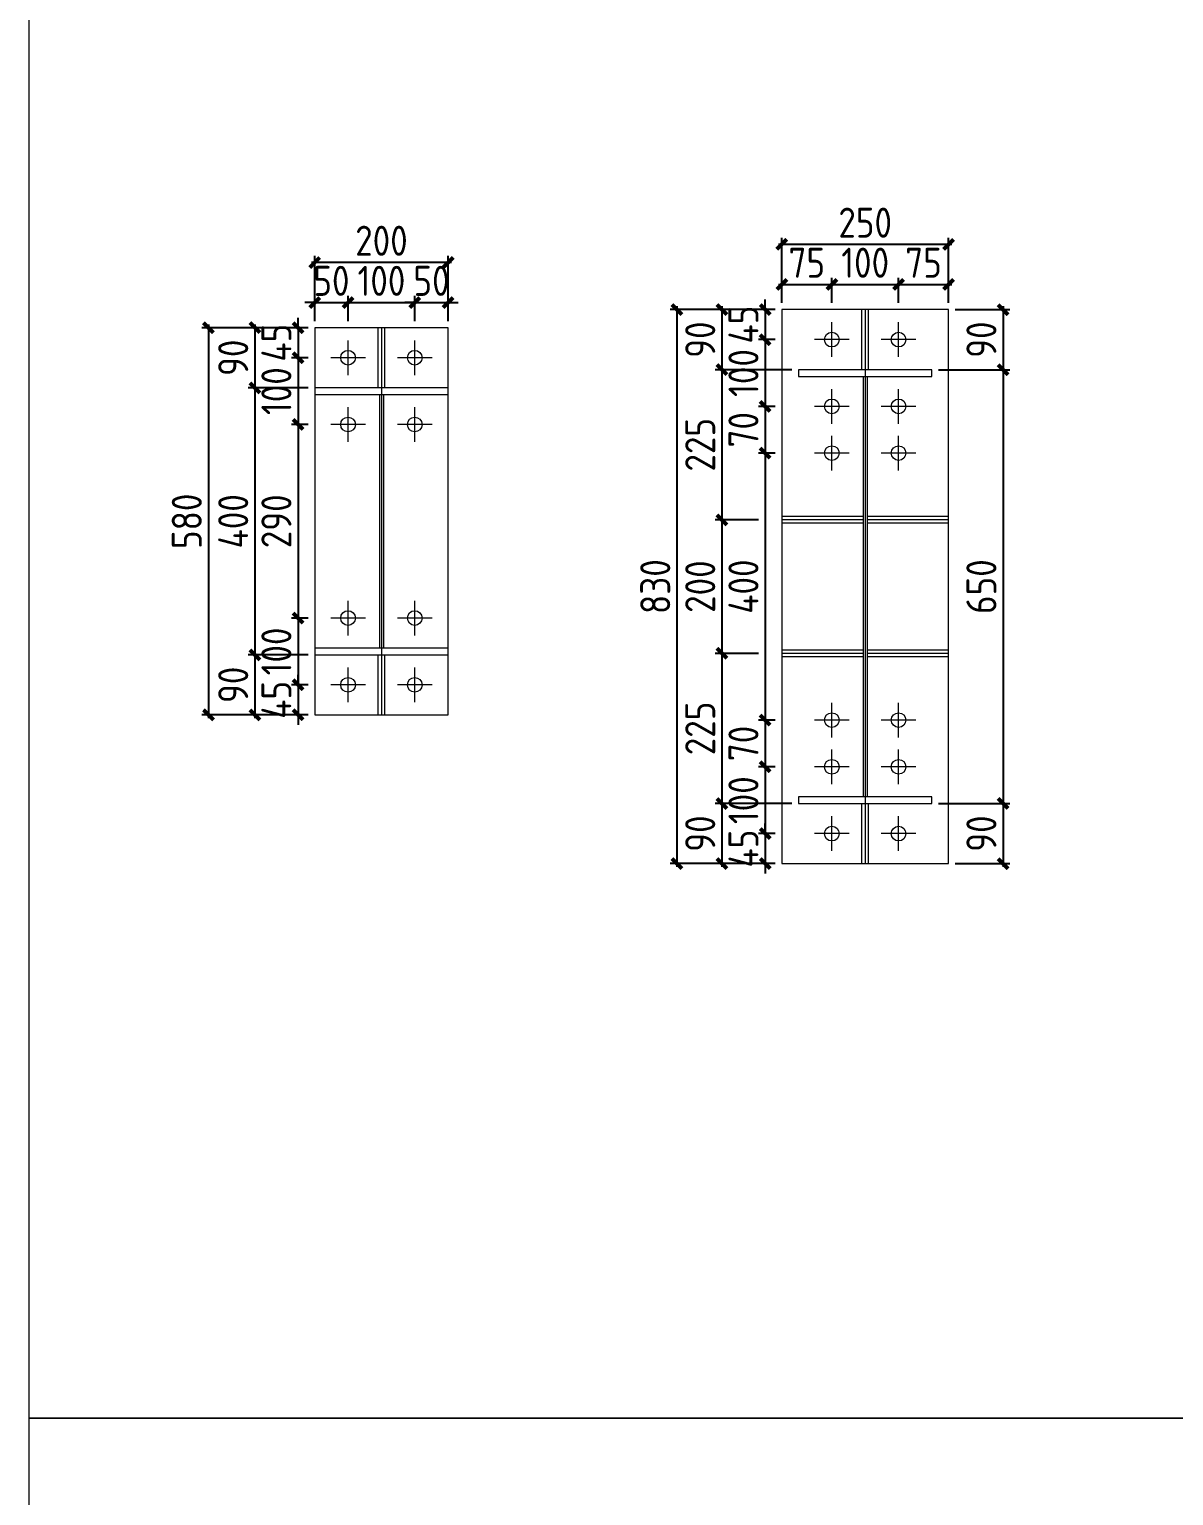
# Model space of a CAD drawing. Extents: x 485428 to 797698, y 56414 to 211814.
# Drawn here: x 704038 to 707468, y 123382 to 127775 of the extents above; entities that cross this region are included whole.
import ezdxf

# ---------------------------------------------------------------- set-up
doc = ezdxf.new("R2010")
doc.units = 0
doc.header["$LTSCALE"] = 1000
doc.header["$MEASUREMENT"] = 0
doc.styles.get("Standard").update_dxf_attribs({"font": 'gbenor.shx', "bigfont": 'gbcbig.shx'})
doc.dimstyles.get("Standard").update_dxf_attribs({"dimscale": 100, "dimtxt": 2, "dimasz": 0.4, "dimexe": 0.5, "dimexo": 1, "dimgap": 0.5, "dimtad": 1, "dimdec": 0, "dimzin": 0, "dimdsep": 46, "dimtxsty": 'Standard', "dimblk": 'ARCHTICK', "dimcen": 0.09, "dimadec": 0, "dimazin": 0, "dimtfac": 1, "dimtdec": 0, "dimtix": 1, "dimtmove": 2, "dimatfit": 3, "dimfxl": 1, "dimtolj": 1, "dimtzin": 0, "dimarcsym": 0})

# ---------------------------------------------------------------- blocks, each defined once
blk = doc.blocks.new('_ArchTick')
at = {"color": 0, "linetype": 'ByBlock', "const_width": 0.4}
blk.add_lwpolyline([(-0.5, -0.5), (0.5, 0.5)], dxfattribs=at)
blk = doc.blocks.new('*D1406')
at = {"color": 3, "lineweight": -2}
for p, q in [((704893.6, 126901.4), (704893.6, 126976.9)), ((704993.6, 126901.4), (704993.6, 126976.9)), ((704893.6, 126956.9), (704863.6, 126956.9)), ((704893.6, 126956.9), (704993.6, 126956.9)), ((704993.6, 126956.9), (705023.6, 126956.9))]:
    blk.add_line(p, q, dxfattribs=at)
at = {"layer": 'Defpoints', "color": 0}
for p in [(704993.6, 126956.9), (704893.6, 126881.4), (704993.6, 126881.4)]:
    blk.add_point(p, dxfattribs=at)
at = {"color": 3, "lineweight": -2, "xscale": 30, "yscale": 30, "zscale": 30}
blk.add_blockref('_ArchTick', (704893.6, 126956.9), dxfattribs=at)
at = {"color": 3, "lineweight": -2, "xscale": 30, "yscale": 30, "zscale": 30, "rotation": 180}
blk.add_blockref('_ArchTick', (704993.6, 126956.9), dxfattribs=at)
at = {"color": 0, "lineweight": 15, "insert": (704943.6, 127021.9), "char_height": 90, "attachment_point": 5}
blk.add_mtext('\\A1;50', dxfattribs=at)
blk = doc.blocks.new('*D1369')
at = {"color": 3, "lineweight": -2}
for p, q in [((704993.6, 126901.4), (704993.6, 126976.9)), ((705193.6, 126901.4), (705193.6, 126976.9)), ((704983.6, 126956.9), (705203.6, 126956.9))]:
    blk.add_line(p, q, dxfattribs=at)
at = {"layer": 'Defpoints', "color": 0}
for p in [(705193.6, 126956.9), (704993.6, 126881.4), (705193.6, 126881.4)]:
    blk.add_point(p, dxfattribs=at)
at = {"color": 3, "lineweight": -2, "xscale": 30, "yscale": 30, "zscale": 30, "rotation": 180}
blk.add_blockref('_ArchTick', (704993.6, 126956.9), dxfattribs=at)
at = {"color": 3, "lineweight": -2, "xscale": 30, "yscale": 30, "zscale": 30}
blk.add_blockref('_ArchTick', (705193.6, 126956.9), dxfattribs=at)
at = {"color": 0, "lineweight": 15, "insert": (705093.6, 127021.9), "char_height": 90, "attachment_point": 5}
blk.add_mtext('\\A1;100', dxfattribs=at)
blk = doc.blocks.new('*D1407')
at = {"color": 3, "lineweight": -2}
for p, q in [((705193.6, 126901.4), (705193.6, 126976.9)), ((705293.6, 126901.4), (705293.6, 126976.9)), ((705193.6, 126956.9), (705163.6, 126956.9)), ((705193.6, 126956.9), (705293.6, 126956.9)), ((705293.6, 126956.9), (705323.6, 126956.9))]:
    blk.add_line(p, q, dxfattribs=at)
at = {"layer": 'Defpoints', "color": 0}
for p in [(705293.6, 126956.9), (705193.6, 126881.4), (705293.6, 126881.4)]:
    blk.add_point(p, dxfattribs=at)
at = {"color": 3, "lineweight": -2, "xscale": 30, "yscale": 30, "zscale": 30}
blk.add_blockref('_ArchTick', (705193.6, 126956.9), dxfattribs=at)
at = {"color": 3, "lineweight": -2, "xscale": 30, "yscale": 30, "zscale": 30, "rotation": 180}
blk.add_blockref('_ArchTick', (705293.6, 126956.9), dxfattribs=at)
at = {"color": 0, "lineweight": 15, "insert": (705243.6, 127021.9), "char_height": 90, "attachment_point": 5}
blk.add_mtext('\\A1;50', dxfattribs=at)
blk = doc.blocks.new('*D1370')
at = {"color": 3, "lineweight": -2}
for p, q in [((704843.7, 126881.4), (704843.7, 126911.4)), ((704873.6, 126881.4), (704823.7, 126881.4)), ((704843.7, 126881.4), (704843.7, 126791.4)), ((704873.6, 126791.4), (704823.7, 126791.4)), ((704843.7, 126791.4), (704843.7, 126761.4))]:
    blk.add_line(p, q, dxfattribs=at)
at = {"layer": 'Defpoints', "color": 0}
for p in [(704893.6, 126881.4), (704843.7, 126791.4), (704893.6, 126791.4)]:
    blk.add_point(p, dxfattribs=at)
at = {"color": 3, "lineweight": -2, "xscale": 30, "yscale": 30, "zscale": 30}
for p, rotation in [((704843.7, 126881.4), 270), ((704843.7, 126791.4), 90)]:
    blk.add_blockref('_ArchTick', p, dxfattribs=dict(at, rotation=rotation))
at = {"color": 0, "lineweight": 15, "insert": (704778.7, 126836.4), "char_height": 90, "attachment_point": 5, "rotation": 90}
blk.add_mtext('\\A1;45', dxfattribs=at)
blk = doc.blocks.new('*D1371')
at = {"color": 3, "lineweight": -2}
for p, q in [((704843.7, 126801.4), (704843.7, 126581.4)), ((704873.6, 126791.4), (704823.7, 126791.4)), ((704873.6, 126591.4), (704823.7, 126591.4))]:
    blk.add_line(p, q, dxfattribs=at)
at = {"layer": 'Defpoints', "color": 0}
for p in [(704893.6, 126791.4), (704843.7, 126591.4), (704893.6, 126591.4)]:
    blk.add_point(p, dxfattribs=at)
at = {"color": 3, "lineweight": -2, "xscale": 30, "yscale": 30, "zscale": 30}
for p, rotation in [((704843.7, 126791.4), 90), ((704843.7, 126591.4), 270)]:
    blk.add_blockref('_ArchTick', p, dxfattribs=dict(at, rotation=rotation))
at = {"color": 0, "lineweight": 15, "insert": (704778.7, 126691.4), "char_height": 90, "attachment_point": 5, "rotation": 90}
blk.add_mtext('\\A1;100', dxfattribs=at)
blk = doc.blocks.new('*D1372')
at = {"color": 3, "lineweight": -2}
for p, q in [((704873.6, 126591.4), (704823.7, 126591.4)), ((704843.7, 126601.4), (704843.7, 126001.4)), ((704873.6, 126011.4), (704823.7, 126011.4))]:
    blk.add_line(p, q, dxfattribs=at)
at = {"layer": 'Defpoints', "color": 0}
for p in [(704893.6, 126591.4), (704843.7, 126011.4), (704893.6, 126011.4)]:
    blk.add_point(p, dxfattribs=at)
at = {"color": 3, "lineweight": -2, "xscale": 30, "yscale": 30, "zscale": 30}
for p, rotation in [((704843.7, 126591.4), 90), ((704843.7, 126011.4), 270)]:
    blk.add_blockref('_ArchTick', p, dxfattribs=dict(at, rotation=rotation))
at = {"color": 0, "lineweight": 15, "insert": (704778.7, 126301.4), "char_height": 90, "attachment_point": 5, "rotation": 90}
blk.add_mtext('\\A1;290', dxfattribs=at)
blk = doc.blocks.new('*D1373')
at = {"color": 3, "lineweight": -2}
for p, q in [((704873.6, 126011.4), (704823.7, 126011.4)), ((704843.7, 126021.4), (704843.7, 125801.4)), ((704873.6, 125811.4), (704823.7, 125811.4))]:
    blk.add_line(p, q, dxfattribs=at)
at = {"layer": 'Defpoints', "color": 0}
for p in [(704893.6, 126011.4), (704843.7, 125811.4), (704893.6, 125811.4)]:
    blk.add_point(p, dxfattribs=at)
at = {"color": 3, "lineweight": -2, "xscale": 30, "yscale": 30, "zscale": 30}
for p, rotation in [((704843.7, 126011.4), 90), ((704843.7, 125811.4), 270)]:
    blk.add_blockref('_ArchTick', p, dxfattribs=dict(at, rotation=rotation))
at = {"color": 0, "lineweight": 15, "insert": (704778.7, 125911.4), "char_height": 90, "attachment_point": 5, "rotation": 90}
blk.add_mtext('\\A1;100', dxfattribs=at)
blk = doc.blocks.new('*D1374')
at = {"color": 3, "lineweight": -2}
for p, q in [((704843.7, 125811.4), (704843.7, 125841.4)), ((704873.6, 125811.4), (704823.7, 125811.4)), ((704843.7, 125811.4), (704843.7, 125721.4)), ((704873.6, 125721.4), (704823.7, 125721.4)), ((704843.7, 125721.4), (704843.7, 125691.4))]:
    blk.add_line(p, q, dxfattribs=at)
at = {"layer": 'Defpoints', "color": 0}
for p in [(704893.6, 125811.4), (704843.7, 125721.4), (704893.6, 125721.4)]:
    blk.add_point(p, dxfattribs=at)
at = {"color": 3, "lineweight": -2, "xscale": 30, "yscale": 30, "zscale": 30}
for p, rotation in [((704843.7, 125811.4), 270), ((704843.7, 125721.4), 90)]:
    blk.add_blockref('_ArchTick', p, dxfattribs=dict(at, rotation=rotation))
at = {"color": 0, "lineweight": 15, "insert": (704778.7, 125766.4), "char_height": 90, "attachment_point": 5, "rotation": 90}
blk.add_mtext('\\A1;45', dxfattribs=at)
blk = doc.blocks.new('*D1408')
at = {"color": 3, "lineweight": -2}
for p, q in [((704714.3, 126891.4), (704714.3, 126691.4)), ((704873.6, 126881.4), (704694.3, 126881.4)), ((704873.6, 126701.4), (704694.3, 126701.4))]:
    blk.add_line(p, q, dxfattribs=at)
at = {"layer": 'Defpoints', "color": 0}
for p in [(704893.6, 126881.4), (704714.3, 126701.4), (704893.6, 126701.4)]:
    blk.add_point(p, dxfattribs=at)
at = {"color": 3, "lineweight": -2, "xscale": 30, "yscale": 30, "zscale": 30}
for p, rotation in [((704714.3, 126881.4), 90), ((704714.3, 126701.4), 270)]:
    blk.add_blockref('_ArchTick', p, dxfattribs=dict(at, rotation=rotation))
at = {"color": 0, "lineweight": 15, "insert": (704649.3, 126791.4), "char_height": 90, "attachment_point": 5, "rotation": 90}
blk.add_mtext('\\A1;90', dxfattribs=at)
blk = doc.blocks.new('*D1409')
at = {"color": 3, "lineweight": -2}
for p, q in [((704714.3, 126711.4), (704714.3, 125891.4)), ((704873.6, 126701.4), (704694.3, 126701.4)), ((704873.6, 125901.4), (704694.3, 125901.4))]:
    blk.add_line(p, q, dxfattribs=at)
at = {"layer": 'Defpoints', "color": 0}
for p in [(704893.6, 126701.4), (704714.3, 125901.4), (704893.6, 125901.4)]:
    blk.add_point(p, dxfattribs=at)
at = {"color": 3, "lineweight": -2, "xscale": 30, "yscale": 30, "zscale": 30}
for p, rotation in [((704714.3, 126701.4), 90), ((704714.3, 125901.4), 270)]:
    blk.add_blockref('_ArchTick', p, dxfattribs=dict(at, rotation=rotation))
at = {"color": 0, "lineweight": 15, "insert": (704649.3, 126301.4), "char_height": 90, "attachment_point": 5, "rotation": 90}
blk.add_mtext('\\A1;400', dxfattribs=at)
blk = doc.blocks.new('*D1410')
at = {"color": 3, "lineweight": -2}
for p, q in [((704873.6, 125901.4), (704694.3, 125901.4)), ((704714.3, 125911.4), (704714.3, 125711.4)), ((704873.6, 125721.4), (704694.3, 125721.4))]:
    blk.add_line(p, q, dxfattribs=at)
at = {"layer": 'Defpoints', "color": 0}
for p in [(704893.6, 125901.4), (704714.3, 125721.4), (704893.6, 125721.4)]:
    blk.add_point(p, dxfattribs=at)
at = {"color": 3, "lineweight": -2, "xscale": 30, "yscale": 30, "zscale": 30}
for p, rotation in [((704714.3, 125901.4), 90), ((704714.3, 125721.4), 270)]:
    blk.add_blockref('_ArchTick', p, dxfattribs=dict(at, rotation=rotation))
at = {"color": 0, "lineweight": 15, "insert": (704649.3, 125811.4), "char_height": 90, "attachment_point": 5, "rotation": 90}
blk.add_mtext('\\A1;90', dxfattribs=at)
blk = doc.blocks.new('*D1411')
at = {"color": 3, "lineweight": -2}
for p, q in [((704575.1, 126891.4), (704575.1, 125711.4)), ((704873.6, 126881.4), (704555.1, 126881.4)), ((704873.6, 125721.4), (704555.1, 125721.4))]:
    blk.add_line(p, q, dxfattribs=at)
at = {"layer": 'Defpoints', "color": 0}
for p in [(704893.6, 126881.4), (704575.1, 125721.4), (704893.6, 125721.4)]:
    blk.add_point(p, dxfattribs=at)
at = {"color": 3, "lineweight": -2, "xscale": 30, "yscale": 30, "zscale": 30}
for p, rotation in [((704575.1, 126881.4), 90), ((704575.1, 125721.4), 270)]:
    blk.add_blockref('_ArchTick', p, dxfattribs=dict(at, rotation=rotation))
at = {"color": 0, "lineweight": 15, "insert": (704510.1, 126301.4), "char_height": 90, "attachment_point": 5, "rotation": 90}
blk.add_mtext('\\A1;580', dxfattribs=at)
blk = doc.blocks.new('*D1412')
at = {"color": 3, "lineweight": -2}
for p, q in [((705303.6, 127077), (704883.6, 127077)), ((704893.6, 126901.4), (704893.6, 127097)), ((705293.6, 126901.4), (705293.6, 127097))]:
    blk.add_line(p, q, dxfattribs=at)
at = {"layer": 'Defpoints', "color": 0}
for p in [(704893.6, 127077), (704893.6, 126881.4), (705293.6, 126881.4)]:
    blk.add_point(p, dxfattribs=at)
at = {"color": 3, "lineweight": -2, "xscale": 30, "yscale": 30, "zscale": 30, "rotation": 180}
blk.add_blockref('_ArchTick', (704893.6, 127077), dxfattribs=at)
at = {"color": 3, "lineweight": -2, "xscale": 30, "yscale": 30, "zscale": 30}
blk.add_blockref('_ArchTick', (705293.6, 127077), dxfattribs=at)
at = {"color": 0, "lineweight": 15, "insert": (705093.6, 127142), "char_height": 90, "attachment_point": 5}
blk.add_mtext('\\A1;200', dxfattribs=at)
blk = doc.blocks.new('*D1413')
at = {"color": 3, "lineweight": -2}
for p, q in [((706293.6, 126955.7), (706293.6, 127031.2)), ((706443.6, 126955.7), (706443.6, 127031.2)), ((706283.6, 127011.2), (706453.6, 127011.2))]:
    blk.add_line(p, q, dxfattribs=at)
at = {"layer": 'Defpoints', "color": 0}
for p in [(706443.6, 127011.2), (706293.6, 126935.7), (706443.6, 126935.7)]:
    blk.add_point(p, dxfattribs=at)
at = {"color": 3, "lineweight": -2, "xscale": 30, "yscale": 30, "zscale": 30, "rotation": 180}
blk.add_blockref('_ArchTick', (706293.6, 127011.2), dxfattribs=at)
at = {"color": 3, "lineweight": -2, "xscale": 30, "yscale": 30, "zscale": 30}
blk.add_blockref('_ArchTick', (706443.6, 127011.2), dxfattribs=at)
at = {"color": 0, "lineweight": 15, "insert": (706368.6, 127076.2), "char_height": 90, "attachment_point": 5}
blk.add_mtext('\\A1;75', dxfattribs=at)
blk = doc.blocks.new('*D1375')
at = {"color": 3, "lineweight": -2}
for p, q in [((706443.6, 126955.7), (706443.6, 127031.2)), ((706643.6, 126955.7), (706643.6, 127031.2)), ((706433.6, 127011.2), (706653.6, 127011.2))]:
    blk.add_line(p, q, dxfattribs=at)
at = {"layer": 'Defpoints', "color": 0}
for p in [(706643.6, 127011.2), (706443.6, 126935.7), (706643.6, 126935.7)]:
    blk.add_point(p, dxfattribs=at)
at = {"color": 3, "lineweight": -2, "xscale": 30, "yscale": 30, "zscale": 30, "rotation": 180}
blk.add_blockref('_ArchTick', (706443.6, 127011.2), dxfattribs=at)
at = {"color": 3, "lineweight": -2, "xscale": 30, "yscale": 30, "zscale": 30}
blk.add_blockref('_ArchTick', (706643.6, 127011.2), dxfattribs=at)
at = {"color": 0, "lineweight": 15, "insert": (706543.6, 127076.2), "char_height": 90, "attachment_point": 5}
blk.add_mtext('\\A1;100', dxfattribs=at)
blk = doc.blocks.new('*D1414')
at = {"color": 3, "lineweight": -2}
for p, q in [((706643.6, 126955.7), (706643.6, 127031.2)), ((706793.6, 126955.7), (706793.6, 127031.2)), ((706633.6, 127011.2), (706803.6, 127011.2))]:
    blk.add_line(p, q, dxfattribs=at)
at = {"layer": 'Defpoints', "color": 0}
for p in [(706793.6, 127011.2), (706643.6, 126935.7), (706793.6, 126935.7)]:
    blk.add_point(p, dxfattribs=at)
at = {"color": 3, "lineweight": -2, "xscale": 30, "yscale": 30, "zscale": 30, "rotation": 180}
blk.add_blockref('_ArchTick', (706643.6, 127011.2), dxfattribs=at)
at = {"color": 3, "lineweight": -2, "xscale": 30, "yscale": 30, "zscale": 30}
blk.add_blockref('_ArchTick', (706793.6, 127011.2), dxfattribs=at)
at = {"color": 0, "lineweight": 15, "insert": (706718.6, 127076.2), "char_height": 90, "attachment_point": 5}
blk.add_mtext('\\A1;75', dxfattribs=at)
blk = doc.blocks.new('*D1376')
at = {"color": 3, "lineweight": -2}
for p, q in [((706273.6, 126935.7), (706223.7, 126935.7)), ((706243.7, 126935.7), (706243.7, 126965.7)), ((706243.7, 126935.7), (706243.7, 126845.7)), ((706273.6, 126845.7), (706223.7, 126845.7)), ((706243.7, 126845.7), (706243.7, 126815.7))]:
    blk.add_line(p, q, dxfattribs=at)
at = {"layer": 'Defpoints', "color": 0}
for p in [(706293.6, 126935.7), (706243.7, 126845.7), (706293.6, 126845.7)]:
    blk.add_point(p, dxfattribs=at)
at = {"color": 3, "lineweight": -2, "xscale": 30, "yscale": 30, "zscale": 30}
for p, rotation in [((706243.7, 126935.7), 270), ((706243.7, 126845.7), 90)]:
    blk.add_blockref('_ArchTick', p, dxfattribs=dict(at, rotation=rotation))
at = {"color": 0, "lineweight": 15, "insert": (706178.7, 126890.7), "char_height": 90, "attachment_point": 5, "rotation": 90}
blk.add_mtext('\\A1;45', dxfattribs=at)
blk = doc.blocks.new('*D1377')
at = {"color": 3, "lineweight": -2}
for p, q in [((706273.6, 126845.7), (706223.7, 126845.7)), ((706243.7, 126855.7), (706243.7, 126635.7)), ((706273.6, 126645.7), (706223.7, 126645.7))]:
    blk.add_line(p, q, dxfattribs=at)
at = {"layer": 'Defpoints', "color": 0}
for p in [(706293.6, 126845.7), (706243.7, 126645.7), (706293.6, 126645.7)]:
    blk.add_point(p, dxfattribs=at)
at = {"color": 3, "lineweight": -2, "xscale": 30, "yscale": 30, "zscale": 30}
for p, rotation in [((706243.7, 126845.7), 90), ((706243.7, 126645.7), 270)]:
    blk.add_blockref('_ArchTick', p, dxfattribs=dict(at, rotation=rotation))
at = {"color": 0, "lineweight": 15, "insert": (706178.7, 126745.7), "char_height": 90, "attachment_point": 5, "rotation": 90}
blk.add_mtext('\\A1;100', dxfattribs=at)
blk = doc.blocks.new('*D1378')
at = {"color": 3, "lineweight": -2}
for p, q in [((706273.6, 126645.7), (706223.7, 126645.7)), ((706243.7, 126655.7), (706243.7, 126495.7)), ((706273.6, 126505.7), (706223.7, 126505.7))]:
    blk.add_line(p, q, dxfattribs=at)
at = {"layer": 'Defpoints', "color": 0}
for p in [(706293.6, 126645.7), (706243.7, 126505.7), (706293.6, 126505.7)]:
    blk.add_point(p, dxfattribs=at)
at = {"color": 3, "lineweight": -2, "xscale": 30, "yscale": 30, "zscale": 30}
for p, rotation in [((706243.7, 126645.7), 90), ((706243.7, 126505.7), 270)]:
    blk.add_blockref('_ArchTick', p, dxfattribs=dict(at, rotation=rotation))
at = {"color": 0, "lineweight": 15, "insert": (706178.7, 126575.7), "char_height": 90, "attachment_point": 5, "rotation": 90}
blk.add_mtext('\\A1;70', dxfattribs=at)
blk = doc.blocks.new('*D1379')
at = {"color": 3, "lineweight": -2}
for p, q in [((706273.6, 126505.7), (706223.7, 126505.7)), ((706243.7, 126515.7), (706243.7, 125695.7)), ((706273.6, 125705.7), (706223.7, 125705.7))]:
    blk.add_line(p, q, dxfattribs=at)
at = {"layer": 'Defpoints', "color": 0}
for p in [(706293.6, 126505.7), (706243.7, 125705.7), (706293.6, 125705.7)]:
    blk.add_point(p, dxfattribs=at)
at = {"color": 3, "lineweight": -2, "xscale": 30, "yscale": 30, "zscale": 30}
for p, rotation in [((706243.7, 126505.7), 90), ((706243.7, 125705.7), 270)]:
    blk.add_blockref('_ArchTick', p, dxfattribs=dict(at, rotation=rotation))
at = {"color": 0, "lineweight": 15, "insert": (706178.7, 126105.7), "char_height": 90, "attachment_point": 5, "rotation": 90}
blk.add_mtext('\\A1;400', dxfattribs=at)
blk = doc.blocks.new('*D1380')
at = {"color": 3, "lineweight": -2}
for p, q in [((706273.6, 125705.7), (706223.7, 125705.7)), ((706243.7, 125715.7), (706243.7, 125555.7)), ((706273.6, 125565.7), (706223.7, 125565.7))]:
    blk.add_line(p, q, dxfattribs=at)
at = {"layer": 'Defpoints', "color": 0}
for p in [(706293.6, 125705.7), (706243.7, 125565.7), (706293.6, 125565.7)]:
    blk.add_point(p, dxfattribs=at)
at = {"color": 3, "lineweight": -2, "xscale": 30, "yscale": 30, "zscale": 30}
for p, rotation in [((706243.7, 125705.7), 90), ((706243.7, 125565.7), 270)]:
    blk.add_blockref('_ArchTick', p, dxfattribs=dict(at, rotation=rotation))
at = {"color": 0, "lineweight": 15, "insert": (706178.7, 125635.7), "char_height": 90, "attachment_point": 5, "rotation": 90}
blk.add_mtext('\\A1;70', dxfattribs=at)
blk = doc.blocks.new('*D1381')
at = {"color": 3, "lineweight": -2}
for p, q in [((706243.7, 125575.7), (706243.7, 125355.7)), ((706273.6, 125565.7), (706223.7, 125565.7)), ((706273.6, 125365.7), (706223.7, 125365.7))]:
    blk.add_line(p, q, dxfattribs=at)
at = {"layer": 'Defpoints', "color": 0}
for p in [(706293.6, 125565.7), (706243.7, 125365.7), (706293.6, 125365.7)]:
    blk.add_point(p, dxfattribs=at)
at = {"color": 3, "lineweight": -2, "xscale": 30, "yscale": 30, "zscale": 30}
for p, rotation in [((706243.7, 125565.7), 90), ((706243.7, 125365.7), 270)]:
    blk.add_blockref('_ArchTick', p, dxfattribs=dict(at, rotation=rotation))
at = {"color": 0, "lineweight": 15, "insert": (706178.7, 125465.7), "char_height": 90, "attachment_point": 5, "rotation": 90}
blk.add_mtext('\\A1;100', dxfattribs=at)
blk = doc.blocks.new('*D1415')
at = {"color": 3, "lineweight": -2}
for p, q in [((706243.7, 125365.7), (706243.7, 125395.7)), ((706273.6, 125365.7), (706223.7, 125365.7)), ((706243.7, 125365.7), (706243.7, 125275.7)), ((706273.6, 125275.7), (706223.7, 125275.7)), ((706243.7, 125275.7), (706243.7, 125245.7))]:
    blk.add_line(p, q, dxfattribs=at)
at = {"layer": 'Defpoints', "color": 0}
for p in [(706293.6, 125365.7), (706243.7, 125275.7), (706293.6, 125275.7)]:
    blk.add_point(p, dxfattribs=at)
at = {"color": 3, "lineweight": -2, "xscale": 30, "yscale": 30, "zscale": 30}
for p, rotation in [((706243.7, 125365.7), 270), ((706243.7, 125275.7), 90)]:
    blk.add_blockref('_ArchTick', p, dxfattribs=dict(at, rotation=rotation))
at = {"color": 0, "lineweight": 15, "insert": (706178.7, 125320.7), "char_height": 90, "attachment_point": 5, "rotation": 90}
blk.add_mtext('\\A1;45', dxfattribs=at)
blk = doc.blocks.new('*D1416')
at = {"color": 3, "lineweight": -2}
for p, q in [((706273.6, 126935.7), (706094.2, 126935.7)), ((706114.2, 126945.7), (706114.2, 126745.7)), ((706323.6, 126755.7), (706094.2, 126755.7))]:
    blk.add_line(p, q, dxfattribs=at)
at = {"layer": 'Defpoints', "color": 0}
for p in [(706293.6, 126935.7), (706114.2, 126755.7), (706343.6, 126755.7)]:
    blk.add_point(p, dxfattribs=at)
at = {"color": 3, "lineweight": -2, "xscale": 30, "yscale": 30, "zscale": 30}
for p, rotation in [((706114.2, 126935.7), 90), ((706114.2, 126755.7), 270)]:
    blk.add_blockref('_ArchTick', p, dxfattribs=dict(at, rotation=rotation))
at = {"color": 0, "lineweight": 15, "insert": (706049.2, 126845.7), "char_height": 90, "attachment_point": 5, "rotation": 90}
blk.add_mtext('\\A1;90', dxfattribs=at)
blk = doc.blocks.new('*D1417')
at = {"color": 3, "lineweight": -2}
for p, q in [((706323.6, 126755.7), (706094.2, 126755.7)), ((706114.2, 126765.7), (706114.2, 126295.7)), ((706223.7, 126305.7), (706094.2, 126305.7))]:
    blk.add_line(p, q, dxfattribs=at)
at = {"layer": 'Defpoints', "color": 0}
for p in [(706343.6, 126755.7), (706114.2, 126305.7), (706243.7, 126305.7)]:
    blk.add_point(p, dxfattribs=at)
at = {"color": 3, "lineweight": -2, "xscale": 30, "yscale": 30, "zscale": 30}
for p, rotation in [((706114.2, 126755.7), 90), ((706114.2, 126305.7), 270)]:
    blk.add_blockref('_ArchTick', p, dxfattribs=dict(at, rotation=rotation))
at = {"color": 0, "lineweight": 15, "insert": (706049.2, 126530.7), "char_height": 90, "attachment_point": 5, "rotation": 90}
blk.add_mtext('\\A1;225', dxfattribs=at)
blk = doc.blocks.new('*D1382')
at = {"color": 3, "lineweight": -2}
for p, q in [((706114.2, 126315.7), (706114.2, 125895.7)), ((706223.7, 126305.7), (706094.2, 126305.7)), ((706223.7, 125905.7), (706094.2, 125905.7))]:
    blk.add_line(p, q, dxfattribs=at)
at = {"layer": 'Defpoints', "color": 0}
for p in [(706243.7, 126305.7), (706114.2, 125905.7), (706243.7, 125905.7)]:
    blk.add_point(p, dxfattribs=at)
at = {"color": 3, "lineweight": -2, "xscale": 30, "yscale": 30, "zscale": 30}
for p, rotation in [((706114.2, 126305.7), 90), ((706114.2, 125905.7), 270)]:
    blk.add_blockref('_ArchTick', p, dxfattribs=dict(at, rotation=rotation))
at = {"color": 0, "lineweight": 15, "insert": (706049.2, 126105.7), "char_height": 90, "attachment_point": 5, "rotation": 90}
blk.add_mtext('\\A1;200', dxfattribs=at)
blk = doc.blocks.new('*D1418')
at = {"color": 3, "lineweight": -2}
for p, q in [((706223.7, 125905.7), (706094.2, 125905.7)), ((706114.2, 125915.7), (706114.2, 125445.7)), ((706323.6, 125455.7), (706094.2, 125455.7))]:
    blk.add_line(p, q, dxfattribs=at)
at = {"layer": 'Defpoints', "color": 0}
for p in [(706243.7, 125905.7), (706114.2, 125455.7), (706343.6, 125455.7)]:
    blk.add_point(p, dxfattribs=at)
at = {"color": 3, "lineweight": -2, "xscale": 30, "yscale": 30, "zscale": 30}
for p, rotation in [((706114.2, 125905.7), 90), ((706114.2, 125455.7), 270)]:
    blk.add_blockref('_ArchTick', p, dxfattribs=dict(at, rotation=rotation))
at = {"color": 0, "lineweight": 15, "insert": (706049.2, 125680.7), "char_height": 90, "attachment_point": 5, "rotation": 90}
blk.add_mtext('\\A1;225', dxfattribs=at)
blk = doc.blocks.new('*D1419')
at = {"color": 3, "lineweight": -2}
for p, q in [((706323.6, 125455.7), (706094.2, 125455.7)), ((706114.2, 125465.7), (706114.2, 125265.7)), ((706273.6, 125275.7), (706094.2, 125275.7))]:
    blk.add_line(p, q, dxfattribs=at)
at = {"layer": 'Defpoints', "color": 0}
for p in [(706343.6, 125455.7), (706114.2, 125275.7), (706293.6, 125275.7)]:
    blk.add_point(p, dxfattribs=at)
at = {"color": 3, "lineweight": -2, "xscale": 30, "yscale": 30, "zscale": 30}
for p, rotation in [((706114.2, 125455.7), 90), ((706114.2, 125275.7), 270)]:
    blk.add_blockref('_ArchTick', p, dxfattribs=dict(at, rotation=rotation))
at = {"color": 0, "lineweight": 15, "insert": (706049.2, 125365.7), "char_height": 90, "attachment_point": 5, "rotation": 90}
blk.add_mtext('\\A1;90', dxfattribs=at)
blk = doc.blocks.new('*D1420')
at = {"color": 3, "lineweight": -2}
for p, q in [((706273.6, 126935.7), (705959.4, 126935.7)), ((705979.4, 126945.7), (705979.4, 125265.7)), ((706273.6, 125275.7), (705959.4, 125275.7))]:
    blk.add_line(p, q, dxfattribs=at)
at = {"layer": 'Defpoints', "color": 0}
for p in [(706293.6, 126935.7), (705979.4, 125275.7), (706293.6, 125275.7)]:
    blk.add_point(p, dxfattribs=at)
at = {"color": 3, "lineweight": -2, "xscale": 30, "yscale": 30, "zscale": 30}
for p, rotation in [((705979.4, 126935.7), 90), ((705979.4, 125275.7), 270)]:
    blk.add_blockref('_ArchTick', p, dxfattribs=dict(at, rotation=rotation))
at = {"color": 0, "lineweight": 15, "insert": (705914.4, 126105.7), "char_height": 90, "attachment_point": 5, "rotation": 90}
blk.add_mtext('\\A1;830', dxfattribs=at)
blk = doc.blocks.new('*D1421')
at = {"color": 3, "lineweight": -2}
for p, q in [((706293.6, 126955.7), (706293.6, 127151.2)), ((706793.6, 126955.7), (706793.6, 127151.2)), ((706803.6, 127131.2), (706283.6, 127131.2))]:
    blk.add_line(p, q, dxfattribs=at)
at = {"layer": 'Defpoints', "color": 0}
for p in [(706293.6, 127131.2), (706293.6, 126935.7), (706793.6, 126935.7)]:
    blk.add_point(p, dxfattribs=at)
at = {"color": 3, "lineweight": -2, "xscale": 30, "yscale": 30, "zscale": 30, "rotation": 180}
blk.add_blockref('_ArchTick', (706293.6, 127131.2), dxfattribs=at)
at = {"color": 3, "lineweight": -2, "xscale": 30, "yscale": 30, "zscale": 30}
blk.add_blockref('_ArchTick', (706793.6, 127131.2), dxfattribs=at)
at = {"color": 0, "lineweight": 15, "insert": (706543.6, 127196.2), "char_height": 90, "attachment_point": 5}
blk.add_mtext('\\A1;250', dxfattribs=at)
blk = doc.blocks.new('*D3335')
at = {"color": 3, "lineweight": -2}
for p, q in [((706813.6, 126935.7), (706977, 126935.7)), ((706957, 126945.7), (706957, 126745.7)), ((706763.6, 126755.7), (706977, 126755.7))]:
    blk.add_line(p, q, dxfattribs=at)
at = {"layer": 'Defpoints', "color": 0}
for p in [(706793.6, 126935.7), (706743.6, 126755.7), (706957, 126755.7)]:
    blk.add_point(p, dxfattribs=at)
at = {"color": 3, "lineweight": -2, "xscale": 30, "yscale": 30, "zscale": 30}
for p, rotation in [((706957, 126935.7), 90), ((706957, 126755.7), 270)]:
    blk.add_blockref('_ArchTick', p, dxfattribs=dict(at, rotation=rotation))
at = {"color": 0, "lineweight": 15, "insert": (706892, 126845.7), "char_height": 90, "attachment_point": 5, "rotation": 90}
blk.add_mtext('\\A1;90', dxfattribs=at)
blk = doc.blocks.new('*D3336')
at = {"color": 3, "lineweight": -2}
for p, q in [((706763.6, 126755.7), (706977, 126755.7)), ((706957, 126765.7), (706957, 125445.7)), ((706763.6, 125455.7), (706977, 125455.7))]:
    blk.add_line(p, q, dxfattribs=at)
at = {"layer": 'Defpoints', "color": 0}
for p in [(706743.6, 126755.7), (706743.6, 125455.7), (706957, 125455.7)]:
    blk.add_point(p, dxfattribs=at)
at = {"color": 3, "lineweight": -2, "xscale": 30, "yscale": 30, "zscale": 30}
for p, rotation in [((706957, 126755.7), 90), ((706957, 125455.7), 270)]:
    blk.add_blockref('_ArchTick', p, dxfattribs=dict(at, rotation=rotation))
at = {"color": 0, "lineweight": 15, "insert": (706892, 126105.7), "char_height": 90, "attachment_point": 5, "rotation": 90}
blk.add_mtext('\\A1;650', dxfattribs=at)
blk = doc.blocks.new('*D3337')
at = {"color": 3, "lineweight": -2}
for p, q in [((706763.6, 125455.7), (706977, 125455.7)), ((706957, 125465.7), (706957, 125265.7)), ((706813.6, 125275.7), (706977, 125275.7))]:
    blk.add_line(p, q, dxfattribs=at)
at = {"layer": 'Defpoints', "color": 0}
for p in [(706743.6, 125455.7), (706793.6, 125275.7), (706957, 125275.7)]:
    blk.add_point(p, dxfattribs=at)
at = {"color": 3, "lineweight": -2, "xscale": 30, "yscale": 30, "zscale": 30}
for p, rotation in [((706957, 125455.7), 90), ((706957, 125275.7), 270)]:
    blk.add_blockref('_ArchTick', p, dxfattribs=dict(at, rotation=rotation))
at = {"color": 0, "lineweight": 15, "insert": (706892, 125365.7), "char_height": 90, "attachment_point": 5, "rotation": 90}
blk.add_mtext('\\A1;90', dxfattribs=at)

msp = doc.modelspace()

# ---------------------------------------------------------------- linework, layer by layer
at = {"lineweight": 15}
for p, q in [((706293.6, 126935.7), (706293.6, 125275.7)), ((706793.6, 126935.7), (706293.6, 126935.7)), ((706793.6, 125275.7), (706793.6, 126935.7)), ((706443.6, 126793.7), (706443.6, 126897.7)), ((706643.6, 126793.7), (706643.6, 126897.7)), ((704893.6, 126881.4), (704893.6, 125721.4)), ((705293.6, 126881.4), (704893.6, 126881.4)), ((704993.6, 126739.4), (704993.6, 126843.4)), ((705193.6, 126739.4), (705193.6, 126843.4)), ((705293.6, 125721.4), (705293.6, 126881.4)), ((706495.6, 126845.7), (706391.6, 126845.7)), ((706695.6, 126845.7), (706591.6, 126845.7)), ((705045.6, 126791.4), (704941.6, 126791.4)), ((705245.6, 126791.4), (705141.6, 126791.4)), ((706443.6, 126593.7), (706443.6, 126697.7)), ((706643.6, 126593.7), (706643.6, 126697.7)), ((704993.6, 126539.4), (704993.6, 126643.4)), ((705193.6, 126539.4), (705193.6, 126643.4)), ((706495.6, 126645.7), (706391.6, 126645.7)), ((706695.6, 126645.7), (706591.6, 126645.7)), ((705045.6, 126591.4), (704941.6, 126591.4)), ((705245.6, 126591.4), (705141.6, 126591.4)), ((706443.6, 126453.7), (706443.6, 126557.7)), ((706643.6, 126453.7), (706643.6, 126557.7)), ((706495.6, 126505.7), (706391.6, 126505.7)), ((706695.6, 126505.7), (706591.6, 126505.7)), ((704993.6, 125959.4), (704993.6, 126063.4)), ((705193.6, 125959.4), (705193.6, 126063.4)), ((705045.6, 126011.4), (704941.6, 126011.4)), ((705245.6, 126011.4), (705141.6, 126011.4)), ((704993.6, 125759.4), (704993.6, 125863.4)), ((705193.6, 125759.4), (705193.6, 125863.4)), ((705045.6, 125811.4), (704941.6, 125811.4)), ((705245.6, 125811.4), (705141.6, 125811.4)), ((706443.6, 125653.7), (706443.6, 125757.7)), ((706643.6, 125653.7), (706643.6, 125757.7)), ((704893.6, 125721.4), (705293.6, 125721.4)), ((706495.6, 125705.7), (706391.6, 125705.7)), ((706695.6, 125705.7), (706591.6, 125705.7)), ((706443.6, 125513.7), (706443.6, 125617.7)), ((706643.6, 125513.7), (706643.6, 125617.7)), ((706495.6, 125565.7), (706391.6, 125565.7)), ((706695.6, 125565.7), (706591.6, 125565.7)), ((706443.6, 125313.7), (706443.6, 125417.7)), ((706643.6, 125313.7), (706643.6, 125417.7)), ((706495.6, 125365.7), (706391.6, 125365.7)), ((706695.6, 125365.7), (706591.6, 125365.7)), ((706293.6, 125275.7), (706793.6, 125275.7))]:
    msp.add_line(p, q, dxfattribs=at)
at = {"color": 2, "lineweight": 15}
for p, q in [((706533.6, 126755.7), (706533.6, 126935.7)), ((706553.6, 126755.7), (706553.6, 126935.7)), ((705083.6, 126701.4), (705083.6, 126881.4)), ((705103.6, 126701.4), (705103.6, 126881.4)), ((706537.6, 126315.7), (706293.6, 126315.7)), ((706793.6, 126315.7), (706549.6, 126315.7)), ((706537.6, 126295.7), (706293.6, 126295.7)), ((706793.6, 126295.7), (706549.6, 126295.7)), ((705083.6, 125721.4), (705083.6, 125901.4)), ((705103.6, 125721.4), (705103.6, 125901.4)), ((706537.6, 125915.7), (706293.6, 125915.7)), ((706537.6, 125895.7), (706293.6, 125895.7)), ((706793.6, 125915.7), (706549.6, 125915.7)), ((706793.6, 125895.7), (706549.6, 125895.7)), ((706533.6, 125275.7), (706533.6, 125455.7)), ((706553.6, 125275.7), (706553.6, 125455.7)), ((706533.6, 125275.7), (706553.6, 125275.7))]:
    msp.add_line(p, q, dxfattribs=at)
at = {"color": 1, "lineweight": 15}
for p, q in [((706543.6, 126935.7), (706543.6, 125275.7)), ((705093.6, 126881.4), (705093.6, 125721.4)), ((706537.6, 126305.7), (706293.6, 126305.7)), ((706793.6, 126305.7), (706549.6, 126305.7)), ((706537.6, 125905.7), (706293.6, 125905.7)), ((706793.6, 125905.7), (706549.6, 125905.7))]:
    msp.add_line(p, q, dxfattribs=at)
at = {"color": 4, "lineweight": 15}
for p, q in [((706543.6, 126755.7), (706343.6, 126755.7)), ((706343.6, 126755.7), (706343.6, 126735.7)), ((706743.6, 126755.7), (706543.6, 126755.7)), ((706743.6, 126735.7), (706743.6, 126755.7)), ((706343.6, 126735.7), (706743.6, 126735.7)), ((706537.6, 126735.7), (706537.6, 125475.7)), ((706549.6, 126735.7), (706549.6, 125475.7)), ((705093.6, 126701.4), (704893.6, 126701.4)), ((704893.6, 126701.4), (704893.6, 126681.4)), ((704893.6, 126681.4), (705293.6, 126681.4)), ((705087.6, 126681.4), (705087.6, 125921.4)), ((705293.6, 126701.4), (705093.6, 126701.4)), ((705099.6, 126681.4), (705099.6, 125921.4)), ((705293.6, 126681.4), (705293.6, 126701.4)), ((705293.6, 125921.4), (704893.6, 125921.4)), ((704893.6, 125921.4), (704893.6, 125901.4)), ((705293.6, 125901.4), (705293.6, 125921.4)), ((704893.6, 125901.4), (705093.6, 125901.4)), ((705093.6, 125901.4), (705293.6, 125901.4)), ((706743.6, 125475.7), (706343.6, 125475.7)), ((706343.6, 125475.7), (706343.6, 125455.7)), ((706343.6, 125455.7), (706543.6, 125455.7)), ((706543.6, 125455.7), (706743.6, 125455.7)), ((706743.6, 125455.7), (706743.6, 125475.7))]:
    msp.add_line(p, q, dxfattribs=at)
at = {"lineweight": 15}
for points in [[(704038.1, 134114.2), (718888.1, 134114.2), (718888.1, 123614.2), (704038.1, 123614.2)], [(704038.1, 123614.2), (718888.1, 123614.2), (718888.1, 113114.2), (704038.1, 113114.2)]]:
    msp.add_lwpolyline(points, close=True, dxfattribs=at)
for centre in [(706443.6, 126845.7), (706643.6, 126845.7), (704993.6, 126791.4), (705193.6, 126791.4), (706443.6, 126645.7), (706643.6, 126645.7), (704993.6, 126591.4), (705193.6, 126591.4), (706443.6, 126505.7), (706643.6, 126505.7), (704993.6, 126011.4), (705193.6, 126011.4), (704993.6, 125811.4), (705193.6, 125811.4), (706443.6, 125705.7), (706643.6, 125705.7), (706443.6, 125565.7), (706643.6, 125565.7), (706443.6, 125365.7), (706643.6, 125365.7)]:
    msp.add_circle(centre, 22, dxfattribs=at)

# ---------------------------------------------------------------- dimensions: what is measured, and where the dimension line sits
for p1, p2, distance, picture, middle in [((706793.6, 126935.7), (706293.6, 126935.7), -195.6, '*D1421', (706543.6, 127196.2)), ((705293.6, 126881.4), (704893.6, 126881.4), -195.6, '*D1412', (705093.6, 127142)), ((706293.6, 126935.7), (706293.6, 125275.7), -314.2, '*D1420', (705914.4, 126105.7)), ((704893.6, 126881.4), (704893.6, 125721.4), -318.6, '*D1411', (704510.1, 126301.4))]:
    dim = msp.add_aligned_dim(p1=p1, p2=p2, distance=distance, dimstyle='Standard', override={"dimtxt": 0.9, "dimasz": 0.3, "dimexe": 0.2, "dimexo": 0.2, "dimgap": 0.2, "dimlfac": 0.5, "dimdle": 0.1, "dimclrd": 3, "dimclre": 3}, dxfattribs=at)
    dim.commit()
    dim.dimension.update_dxf_attribs({"geometry": picture, "text_midpoint": middle})
for base, p1, p2, picture, middle in [((706443.6, 127011.2), (706293.6, 126935.7), (706443.6, 126935.7), '*D1413', (706368.6, 127076.2)), ((706643.6, 127011.2), (706443.6, 126935.7), (706643.6, 126935.7), '*D1375', (706543.6, 127076.2)), ((706793.6, 127011.2), (706643.6, 126935.7), (706793.6, 126935.7), '*D1414', (706718.6, 127076.2)), ((704993.6, 126956.9), (704893.6, 126881.4), (704993.6, 126881.4), '*D1406', (704943.6, 127021.9)), ((705193.6, 126956.9), (704993.6, 126881.4), (705193.6, 126881.4), '*D1369', (705093.6, 127021.9)), ((705293.6, 126956.9), (705193.6, 126881.4), (705293.6, 126881.4), '*D1407', (705243.6, 127021.9))]:
    dim = msp.add_linear_dim(base=base, p1=p1, p2=p2, dimstyle='Standard', override={"dimtxt": 0.9, "dimasz": 0.3, "dimexe": 0.2, "dimexo": 0.2, "dimgap": 0.2, "dimlfac": 0.5, "dimdle": 0.1, "dimclrd": 3, "dimclre": 3}, dxfattribs=at)
    dim.commit()
    dim.dimension.update_dxf_attribs({"geometry": picture, "text_midpoint": middle})
for base, p1, p2, picture, middle in [((706114.2, 126755.7), (706293.6, 126935.7), (706343.6, 126755.7), '*D1416', (706049.2, 126845.7)), ((706243.7, 126845.7), (706293.6, 126935.7), (706293.6, 126845.7), '*D1376', (706178.7, 126890.7)), ((706957, 126755.7), (706793.6, 126935.7), (706743.6, 126755.7), '*D3335', (706892, 126845.7)), ((704714.3, 126701.4), (704893.6, 126881.4), (704893.6, 126701.4), '*D1408', (704649.3, 126791.4)), ((704843.7, 126791.4), (704893.6, 126881.4), (704893.6, 126791.4), '*D1370', (704778.7, 126836.4)), ((706243.7, 126645.7), (706293.6, 126845.7), (706293.6, 126645.7), '*D1377', (706178.7, 126745.7)), ((704843.7, 126591.4), (704893.6, 126791.4), (704893.6, 126591.4), '*D1371', (704778.7, 126691.4)), ((706114.2, 126305.7), (706343.6, 126755.7), (706243.7, 126305.7), '*D1417', (706049.2, 126530.7)), ((706957, 125455.7), (706743.6, 126755.7), (706743.6, 125455.7), '*D3336', (706892, 126105.7)), ((704714.3, 125901.4), (704893.6, 126701.4), (704893.6, 125901.4), '*D1409', (704649.3, 126301.4)), ((706243.7, 126505.7), (706293.6, 126645.7), (706293.6, 126505.7), '*D1378', (706178.7, 126575.7)), ((704843.7, 126011.4), (704893.6, 126591.4), (704893.6, 126011.4), '*D1372', (704778.7, 126301.4)), ((706243.7, 125705.7), (706293.6, 126505.7), (706293.6, 125705.7), '*D1379', (706178.7, 126105.7)), ((706114.2, 125905.7), (706243.7, 126305.7), (706243.7, 125905.7), '*D1382', (706049.2, 126105.7)), ((704843.7, 125811.4), (704893.6, 126011.4), (704893.6, 125811.4), '*D1373', (704778.7, 125911.4)), ((704714.3, 125721.4), (704893.6, 125901.4), (704893.6, 125721.4), '*D1410', (704649.3, 125811.4)), ((706114.2, 125455.7), (706243.7, 125905.7), (706343.6, 125455.7), '*D1418', (706049.2, 125680.7)), ((704843.7, 125721.4), (704893.6, 125811.4), (704893.6, 125721.4), '*D1374', (704778.7, 125766.4)), ((706243.7, 125565.7), (706293.6, 125705.7), (706293.6, 125565.7), '*D1380', (706178.7, 125635.7)), ((706243.7, 125365.7), (706293.6, 125565.7), (706293.6, 125365.7), '*D1381', (706178.7, 125465.7)), ((706114.2, 125275.7), (706343.6, 125455.7), (706293.6, 125275.7), '*D1419', (706049.2, 125365.7)), ((706957, 125275.7), (706743.6, 125455.7), (706793.6, 125275.7), '*D3337', (706892, 125365.7)), ((706243.7, 125275.7), (706293.6, 125365.7), (706293.6, 125275.7), '*D1415', (706178.7, 125320.7))]:
    dim = msp.add_linear_dim(base=base, p1=p1, p2=p2, angle=90, dimstyle='Standard', override={"dimtxt": 0.9, "dimasz": 0.3, "dimexe": 0.2, "dimexo": 0.2, "dimgap": 0.2, "dimlfac": 0.5, "dimdle": 0.1, "dimclrd": 3, "dimclre": 3}, dxfattribs=at)
    dim.commit()
    dim.dimension.update_dxf_attribs({"geometry": picture, "text_midpoint": middle})

doc.saveas('drawing.dxf')
